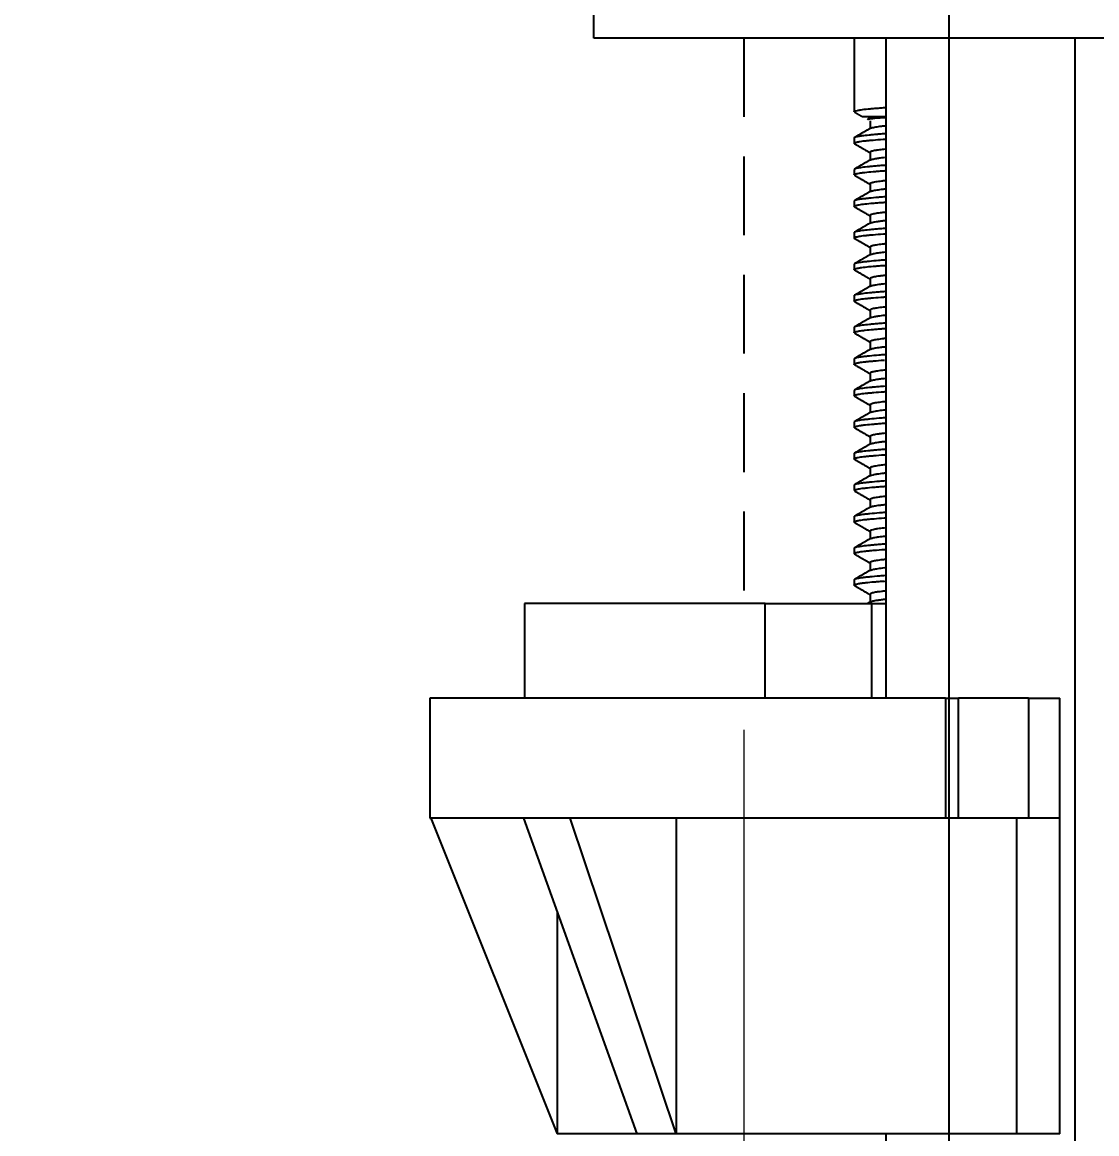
# Model space of a CAD drawing. Extents: x 1425 to 2779, y 0 to 992.
# Drawn here: x 1662.62 to 1696.64, y 324.71 to 359.93 of the extents above; entities that cross this region are included whole.
import ezdxf

# ---------------------------------------------------------------- set-up
doc = ezdxf.new("R2010")
doc.units = 0
doc.header["$LTSCALE"] = 10
doc.header["$MEASUREMENT"] = 0
doc.header["$PDMODE"] = 3
doc.header["$PDSIZE"] = -10
doc.linetypes.add('ACAD_ISO04W100', pattern=[30.5, 24, -3, 0.5, -3])
doc.linetypes.add('HIDDEN', pattern=[0.375, 0.25, -0.125])
doc.layers.get('0').update_dxf_attribs({"linetype": 'CONTINUOUS'})
doc.layers.get('DEFPOINTS').update_dxf_attribs({"linetype": 'CONTINUOUS'})
doc.layers.add('1', color=7, linetype='CONTINUOUS')
doc.layers.add('BODY', color=7, linetype='CONTINUOUS')
doc.styles.add('Daelim Dimension', font='')
doc.styles.get('Daelim Dimension').set_extended_font_data('나눔고딕')
doc.dimstyles.new('DEFAULT', dxfattribs={"dimscale": 2, "dimtxt": 2, "dimasz": 2, "dimexe": 0, "dimexo": 2, "dimgap": 1, "dimtad": 1, "dimdec": 1, "dimzin": 9, "dimdsep": 46, "dimtxsty": 'Daelim Dimension', "dimcen": 0.5, "dimclrd": 252, "dimclre": 252, "dimclrt": 3, "dimadec": 1, "dimazin": 0, "dimtfac": 1, "dimtdec": 1, "dimtix": 1, "dimtmove": 0, "dimatfit": 3, "dimfxl": 1, "dimtolj": 1, "dimtzin": 1, "dimlwd": 9, "dimlwe": 9, "dimarcsym": 0})

# ---------------------------------------------------------------- blocks, each defined once
blk = doc.blocks.new('*D14')
at = {"color": 5, "lineweight": 9, "ltscale": 0.5, "transparency": 16777216}
for p, q in [((1685.462, 337.513), (1685.462, 286.945)), ((1720.462, 337.513), (1720.462, 286.945)), ((1685.462, 286.945), (1590.295, 286.945)), ((1716.462, 286.945), (1689.462, 286.945))]:
    blk.add_line(p, q, dxfattribs=at)
at = {"color": 5, "ltscale": 0.5, "transparency": 16777216}
for points in [[(1689.462, 287.612), (1689.462, 286.278), (1685.462, 286.945)], [(1716.462, 287.612), (1716.462, 286.278), (1720.462, 286.945)]]:
    blk.add_solid(points, dxfattribs=at)
at = {"layer": 'DEFPOINTS', "color": 0, "ltscale": 0.5, "transparency": 16777216}
for p in [(1685.462, 341.513), (1720.462, 341.513), (1685.462, 286.945)]:
    blk.add_point(p, dxfattribs=at)
at = {"color": 7, "lineweight": -3, "ltscale": 0.5, "transparency": 16777216, "insert": (1635.878, 296.93), "char_height": 10, "attachment_point": 5, "style": 'Daelim Dimension'}
blk.add_mtext('\\A1;설치구멍 {\\H1.25x;\\C256;Ø}35', dxfattribs=at)

msp = doc.modelspace()

# ---------------------------------------------------------------- linework, layer by layer
at = {"color": 7, "linetype": 'HIDDEN', "lineweight": -3}
msp.add_line((1685.462, 359.429), (1685.462, 341.513), dxfattribs=at)
at = {"layer": '1', "color": 7, "linetype": 'Continuous', "lineweight": -3}
for p, q in [((1680.712, 359.429), (1680.712, 360.429)), ((1725.212, 359.429), (1680.712, 359.429)), ((1688.962, 359.429), (1688.962, 357.095)), ((1689.962, 359.428), (1689.962, 338.515)), ((1695.962, 291.18), (1695.962, 359.429)), ((1689.462, 356.929), (1689.401, 356.868)), ((1689.462, 356.807), (1689.462, 356.561)), ((1688.962, 356.264), (1688.962, 356.095)), ((1689.462, 355.806), (1689.462, 355.561)), ((1688.962, 355.263), (1688.962, 355.096)), ((1689.462, 354.807), (1689.462, 354.561)), ((1688.962, 354.263), (1688.962, 354.095)), ((1689.462, 353.807), (1689.462, 353.561)), ((1688.962, 353.264), (1688.962, 353.096)), ((1689.462, 352.806), (1689.462, 352.561)), ((1688.962, 352.263), (1688.962, 352.095)), ((1689.462, 351.807), (1689.462, 351.561)), ((1688.962, 351.264), (1688.962, 351.095)), ((1689.462, 350.806), (1689.462, 350.561)), ((1688.962, 350.263), (1688.962, 350.096)), ((1689.462, 349.807), (1689.462, 349.561)), ((1688.962, 349.263), (1688.962, 349.095)), ((1689.462, 348.807), (1689.462, 348.561)), ((1688.962, 348.264), (1688.962, 348.096)), ((1689.462, 347.806), (1689.462, 347.561)), ((1688.962, 347.263), (1688.962, 347.095)), ((1689.462, 346.807), (1689.462, 346.561)), ((1688.962, 346.264), (1688.962, 346.095)), ((1689.462, 345.806), (1689.462, 345.561)), ((1688.962, 345.263), (1688.962, 345.096)), ((1689.462, 344.807), (1689.462, 344.561)), ((1688.962, 344.263), (1688.962, 344.095)), ((1689.462, 343.806), (1689.462, 343.561)), ((1688.962, 343.264), (1688.962, 343.096)), ((1689.462, 342.807), (1689.462, 342.561)), ((1688.962, 342.263), (1688.962, 342.095)), ((1689.462, 341.807), (1689.462, 341.561)), ((1678.52, 341.513), (1678.52, 338.513)), ((1686.143, 341.513), (1678.52, 341.513)), ((1686.143, 341.513), (1689.52, 341.513)), ((1686.143, 338.513), (1686.143, 341.513)), ((1689.52, 341.513), (1689.962, 341.513)), ((1689.52, 338.513), (1689.52, 341.513)), ((1675.52, 338.513), (1675.52, 334.713)), ((1691.853, 338.513), (1675.52, 338.513)), ((1691.853, 338.513), (1692.259, 338.513)), ((1691.853, 338.513), (1691.853, 334.713)), ((1694.475, 338.513), (1692.259, 338.513)), ((1692.259, 334.713), (1692.259, 338.513)), ((1694.475, 338.513), (1695.475, 338.513)), ((1694.475, 338.513), (1694.475, 334.713)), ((1695.475, 334.713), (1695.475, 338.513)), ((1675.52, 334.713), (1675.559, 334.713)), ((1675.559, 334.713), (1679.554, 324.713)), ((1678.49, 334.713), (1675.559, 334.713)), ((1678.489, 334.712), (1682.073, 324.713)), ((1679.97, 334.713), (1678.507, 334.713)), ((1683.323, 324.713), (1679.97, 334.713)), ((1691.853, 334.713), (1679.97, 334.713)), ((1683.323, 334.713), (1683.323, 324.713)), ((1692.259, 334.713), (1691.853, 334.713)), ((1694.475, 334.713), (1692.259, 334.713)), ((1694.095, 334.713), (1694.095, 324.713)), ((1695.475, 334.713), (1694.475, 334.713)), ((1695.475, 324.713), (1695.475, 334.713)), ((1679.554, 331.741), (1679.554, 324.713)), ((1682.073, 324.713), (1679.554, 324.713)), ((1683.323, 324.713), (1682.073, 324.713)), ((1694.095, 324.713), (1683.323, 324.713)), ((1689.962, 324.713), (1689.962, 292.325)), ((1695.475, 324.713), (1694.095, 324.713))]:
    msp.add_line(p, q, dxfattribs=at)
msp.add_ellipse((1701.713, 269.628), major_axis=(-23.335, 65.043), ratio=0.182607, start_param=6.272458, end_param=6.273829, dxfattribs=at)
for points, knots in [([(1688.962, 357.095), (1688.962, 357.095), (1688.962, 357.096), (1688.964, 357.101), (1688.968, 357.106), (1688.991, 357.119), (1689.02, 357.129), (1689.073, 357.14), (1689.084, 357.142), (1689.109, 357.147), (1689.122, 357.149), (1689.163, 357.156), (1689.193, 357.16), (1689.294, 357.173), (1689.373, 357.181), (1689.487, 357.192), (1689.51, 357.194), (1689.559, 357.198), (1689.584, 357.2), (1689.66, 357.206), (1689.713, 357.21), (1689.822, 357.219), (1689.877, 357.223), (1689.934, 357.227)], [0, 0, 0, 0, 0.017817, 0.017817, 0.116539, 0.116539, 0.313983, 0.313983, 0.363343, 0.363343, 0.412704, 0.412704, 0.511426, 0.511426, 0.708869, 0.708869, 0.75823, 0.75823, 0.807591, 0.807591, 0.906313, 0.906313, 1, 1, 1, 1]), ([(1689.949, 356.929), (1689.947, 356.929), (1689.946, 356.929), (1689.908, 356.929), (1689.874, 356.929), (1689.823, 356.929), (1689.807, 356.929), (1689.774, 356.929), (1689.758, 356.929), (1689.681, 356.929), (1689.624, 356.929), (1689.522, 356.929), (1689.476, 356.929), (1689.416, 356.929), (1689.397, 356.929), (1689.362, 356.929), (1689.347, 356.929), (1689.304, 356.929), (1689.282, 356.929), (1689.25, 356.929), (1689.24, 356.929), (1689.236, 356.929), (1689.235, 356.929), (1689.235, 356.929), (1689.235, 356.929), (1689.236, 356.929)], [0, 0, 0, 0, 0.003704, 0.003704, 0.081676, 0.081676, 0.120662, 0.120662, 0.159648, 0.159648, 0.315593, 0.315593, 0.471538, 0.471538, 0.54951, 0.54951, 0.627482, 0.627482, 0.783427, 0.783427, 0.939372, 0.939372, 0.978358, 0.978358, 1, 1, 1, 1]), ([(1689.384, 356.851), (1689.387, 356.854), (1689.395, 356.858), (1689.416, 356.864), (1689.429, 356.867), (1689.452, 356.871), (1689.461, 356.873), (1689.48, 356.876), (1689.49, 356.877), (1689.544, 356.885), (1689.598, 356.89), (1689.694, 356.899), (1689.729, 356.902), (1689.786, 356.906), (1689.805, 356.907), (1689.845, 356.91), (1689.866, 356.911), (1689.909, 356.914), (1689.931, 356.915), (1689.954, 356.917)], [0, 0, 0, 0, 0.154241, 0.154241, 0.284397, 0.284397, 0.349476, 0.349476, 0.414554, 0.414554, 0.674868, 0.674868, 0.805025, 0.805025, 0.870103, 0.870103, 0.935182, 0.935182, 1, 1, 1, 1]), ([(1689.931, 356.395), (1689.917, 356.394), (1689.902, 356.393), (1689.83, 356.388), (1689.774, 356.384), (1689.706, 356.378), (1689.693, 356.377), (1689.667, 356.375), (1689.628, 356.371), (1689.59, 356.368), (1689.517, 356.361), (1689.472, 356.357), (1689.343, 356.343), (1689.268, 356.335), (1689.188, 356.324), (1689.173, 356.322), (1689.144, 356.318), (1689.131, 356.316), (1689.092, 356.309), (1689.07, 356.305), (1689.012, 356.293), (1688.986, 356.285), (1688.969, 356.275), (1688.966, 356.273), (1688.963, 356.268), (1688.962, 356.266), (1688.962, 356.264), (1688.962, 356.264), (1688.962, 356.263)], [0, 0, 0, 0, 0.024069, 0.024069, 0.121118, 0.121118, 0.145381, 0.145381, 0.169643, 0.218168, 0.218168, 0.315218, 0.315218, 0.509318, 0.509318, 0.557843, 0.557843, 0.606368, 0.606368, 0.703418, 0.703418, 0.897518, 0.897518, 0.946042, 0.946042, 0.994567, 0.994567, 1, 1, 1, 1]), ([(1689.474, 356.568), (1689.481, 356.572), (1689.49, 356.576), (1689.508, 356.582), (1689.515, 356.584), (1689.53, 356.589), (1689.538, 356.591), (1689.582, 356.601), (1689.628, 356.61), (1689.712, 356.623), (1689.758, 356.629), (1689.809, 356.636), (1689.845, 356.641), (1689.864, 356.643), (1689.916, 356.649), (1689.95, 356.653), (1689.986, 356.657)], [0, 0, 0, 0, 0.143689, 0.143689, 0.216703, 0.216703, 0.289717, 0.289717, 0.581774, 0.581774, 0.727802, 0.800816, 0.800816, 0.873831, 0.873831, 1, 1, 1, 1]), ([(1688.976, 356.08), (1688.975, 356.08), (1688.974, 356.081), (1688.966, 356.086), (1688.962, 356.09), (1688.961, 356.103), (1688.974, 356.111), (1689.011, 356.125), (1689.027, 356.129), (1689.056, 356.136), (1689.066, 356.138), (1689.088, 356.143), (1689.1, 356.145), (1689.163, 356.156), (1689.225, 356.165), (1689.336, 356.177), (1689.376, 356.181), (1689.44, 356.187), (1689.463, 356.189), (1689.508, 356.194), (1689.532, 356.196), (1689.652, 356.206), (1689.758, 356.214), (1689.892, 356.224), (1689.91, 356.225), (1689.929, 356.227)], [0, 0, 0, 0, 0.011872, 0.011872, 0.099163, 0.099163, 0.273744, 0.273744, 0.361034, 0.361034, 0.404679, 0.404679, 0.448325, 0.448325, 0.622905, 0.622905, 0.710196, 0.710196, 0.753841, 0.753841, 0.797486, 0.797486, 0.972067, 0.972067, 1, 1, 1, 1]), ([(1689.937, 355.907), (1689.873, 355.9), (1689.815, 355.893), (1689.731, 355.882), (1689.701, 355.878), (1689.659, 355.872), (1689.646, 355.869), (1689.621, 355.865), (1689.609, 355.863), (1689.554, 355.852), (1689.52, 355.843), (1689.486, 355.829), (1689.477, 355.825), (1689.468, 355.818), (1689.466, 355.815), (1689.463, 355.811), (1689.462, 355.809), (1689.462, 355.806), (1689.462, 355.806), (1689.462, 355.806)], [0, 0, 0, 0, 0.208334, 0.208334, 0.338542, 0.338542, 0.403646, 0.403646, 0.468751, 0.468751, 0.729168, 0.729168, 0.859376, 0.859376, 0.924481, 0.924481, 0.989585, 0.989585, 1, 1, 1, 1]), ([(1689.931, 355.395), (1689.917, 355.394), (1689.903, 355.393), (1689.832, 355.388), (1689.776, 355.384), (1689.67, 355.375), (1689.619, 355.37), (1689.546, 355.364), (1689.522, 355.361), (1689.476, 355.357), (1689.453, 355.355), (1689.344, 355.344), (1689.269, 355.335), (1689.143, 355.318), (1689.091, 355.31), (1689.012, 355.293), (1688.986, 355.285), (1688.966, 355.273), (1688.962, 355.269), (1688.962, 355.264), (1688.962, 355.264), (1688.962, 355.264)], [0, 0, 0, 0, 0.022515, 0.022515, 0.119565, 0.119565, 0.216615, 0.216615, 0.26514, 0.26514, 0.313665, 0.313665, 0.507764, 0.507764, 0.701864, 0.701864, 0.895964, 0.895964, 0.993014, 0.993014, 1, 1, 1, 1]), ([(1689.477, 355.57), (1689.478, 355.57), (1689.479, 355.57), (1689.483, 355.573), (1689.488, 355.575), (1689.515, 355.585), (1689.547, 355.594), (1689.612, 355.606), (1689.636, 355.611), (1689.676, 355.617), (1689.691, 355.619), (1689.72, 355.624), (1689.735, 355.626), (1689.805, 355.636), (1689.865, 355.643), (1689.932, 355.651)], [0, 0, 0, 0, 0.014672, 0.014672, 0.094391, 0.094391, 0.413268, 0.413268, 0.572706, 0.572706, 0.652425, 0.652425, 0.732144, 0.732144, 1, 1, 1, 1]), ([(1688.962, 355.094), (1688.962, 355.098), (1688.965, 355.103), (1688.973, 355.108), (1688.974, 355.11), (1688.978, 355.112), (1688.981, 355.113), (1688.988, 355.116), (1688.993, 355.119), (1689.025, 355.13), (1689.063, 355.139), (1689.139, 355.152), (1689.167, 355.156), (1689.214, 355.163), (1689.23, 355.165), (1689.265, 355.169), (1689.283, 355.171), (1689.376, 355.182), (1689.462, 355.19), (1689.606, 355.202), (1689.656, 355.206), (1689.736, 355.212), (1689.764, 355.214), (1689.82, 355.219), (1689.848, 355.221), (1689.899, 355.224), (1689.921, 355.226), (1689.943, 355.228)], [0, 0, 0, 0, 0.096451, 0.096451, 0.120563, 0.120563, 0.144676, 0.144676, 0.192901, 0.192901, 0.385802, 0.385802, 0.482253, 0.482253, 0.530478, 0.530478, 0.578704, 0.578704, 0.771605, 0.771605, 0.868056, 0.868056, 0.916281, 0.916281, 0.964506, 0.964506, 1, 1, 1, 1]), ([(1689.938, 354.907), (1689.919, 354.905), (1689.899, 354.903), (1689.862, 354.899), (1689.843, 354.896), (1689.754, 354.886), (1689.693, 354.877), (1689.617, 354.864), (1689.583, 354.858), (1689.554, 354.851), (1689.537, 354.846), (1689.529, 354.844), (1689.491, 354.833), (1689.473, 354.824), (1689.463, 354.812), (1689.462, 354.809), (1689.462, 354.806)], [0, 0, 0, 0, 0.064062, 0.064062, 0.129166, 0.129166, 0.389583, 0.389583, 0.519791, 0.584895, 0.584895, 0.649999, 0.649999, 0.910416, 0.910416, 1, 1, 1, 1]), ([(1689.473, 354.567), (1689.483, 354.574), (1689.499, 354.58), (1689.529, 354.588), (1689.537, 354.59), (1689.555, 354.595), (1689.564, 354.597), (1689.595, 354.603), (1689.618, 354.607), (1689.694, 354.62), (1689.755, 354.629), (1689.843, 354.64), (1689.862, 354.642), (1689.9, 354.647), (1689.919, 354.649), (1689.942, 354.652), (1689.945, 354.652), (1689.948, 354.653)], [0, 0, 0, 0, 0.230584, 0.230584, 0.306433, 0.306433, 0.382283, 0.382283, 0.533981, 0.533981, 0.837379, 0.837379, 0.913229, 0.913229, 0.989078, 0.989078, 1, 1, 1, 1]), ([(1689.944, 354.396), (1689.927, 354.395), (1689.911, 354.394), (1689.865, 354.39), (1689.836, 354.388), (1689.78, 354.384), (1689.752, 354.382), (1689.618, 354.371), (1689.521, 354.362), (1689.391, 354.348), (1689.351, 354.344), (1689.294, 354.337), (1689.275, 354.335), (1689.24, 354.331), (1689.223, 354.329), (1689.143, 354.318), (1689.092, 354.31), (1689.033, 354.298), (1689.017, 354.294), (1688.997, 354.287), (1688.991, 354.285), (1688.981, 354.281), (1688.976, 354.279), (1688.966, 354.273), (1688.963, 354.269), (1688.962, 354.264), (1688.962, 354.264), (1688.962, 354.264)], [0, 0, 0, 0, 0.027006, 0.027006, 0.075232, 0.075232, 0.123457, 0.123457, 0.316358, 0.316358, 0.412809, 0.412809, 0.461034, 0.461034, 0.50926, 0.50926, 0.702161, 0.702161, 0.798611, 0.798611, 0.846837, 0.846837, 0.895062, 0.895062, 0.991513, 0.991513, 1, 1, 1, 1]), ([(1688.979, 354.078), (1688.976, 354.079), (1688.974, 354.081), (1688.969, 354.084), (1688.966, 354.086), (1688.963, 354.09), (1688.962, 354.092), (1688.962, 354.103), (1688.975, 354.112), (1689.013, 354.126), (1689.029, 354.13), (1689.058, 354.137), (1689.068, 354.139), (1689.09, 354.143), (1689.102, 354.146), (1689.166, 354.157), (1689.229, 354.165), (1689.378, 354.182), (1689.463, 354.19), (1689.585, 354.2), (1689.61, 354.202), (1689.661, 354.206), (1689.687, 354.208), (1689.767, 354.215), (1689.823, 354.219), (1689.897, 354.224), (1689.914, 354.226), (1689.931, 354.227)], [0, 0, 0, 0, 0.025552, 0.025552, 0.068715, 0.068715, 0.111878, 0.111878, 0.28453, 0.28453, 0.370856, 0.370856, 0.414019, 0.414019, 0.457182, 0.457182, 0.629834, 0.629834, 0.802486, 0.802486, 0.845649, 0.845649, 0.888812, 0.888812, 0.975138, 0.975138, 1, 1, 1, 1]), ([(1689.931, 353.906), (1689.918, 353.905), (1689.906, 353.903), (1689.855, 353.898), (1689.819, 353.894), (1689.752, 353.885), (1689.721, 353.881), (1689.634, 353.868), (1689.541, 353.85), (1689.49, 353.832), (1689.472, 353.821), (1689.469, 353.818), (1689.465, 353.814), (1689.463, 353.812), (1689.462, 353.808), (1689.462, 353.807), (1689.462, 353.806)], [0, 0, 0, 0, 0.042016, 0.042016, 0.173317, 0.173317, 0.304619, 0.304619, 0.567223, 0.829827, 0.829827, 0.895478, 0.895478, 0.961129, 0.961129, 1, 1, 1, 1]), ([(1689.473, 353.567), (1689.475, 353.568), (1689.477, 353.57), (1689.483, 353.573), (1689.487, 353.575), (1689.498, 353.579), (1689.504, 353.581), (1689.524, 353.587), (1689.541, 353.591), (1689.597, 353.604), (1689.645, 353.613), (1689.718, 353.623), (1689.734, 353.626), (1689.766, 353.63), (1689.782, 353.632), (1689.834, 353.639), (1689.87, 353.644), (1689.917, 353.649), (1689.925, 353.65), (1689.934, 353.651)], [0, 0, 0, 0, 0.039603, 0.039603, 0.116955, 0.116955, 0.194306, 0.194306, 0.349009, 0.349009, 0.658415, 0.658415, 0.735767, 0.735767, 0.813119, 0.813119, 0.967822, 0.967822, 1, 1, 1, 1]), ([(1689.933, 353.395), (1689.862, 353.39), (1689.794, 353.385), (1689.676, 353.375), (1689.624, 353.371), (1689.526, 353.362), (1689.48, 353.357), (1689.349, 353.344), (1689.274, 353.335), (1689.178, 353.323), (1689.149, 353.318), (1689.11, 353.312), (1689.097, 353.31), (1689.074, 353.306), (1689.064, 353.304), (1689.014, 353.294), (1688.987, 353.286), (1688.967, 353.273), (1688.963, 353.269), (1688.962, 353.265), (1688.962, 353.264), (1688.962, 353.264)], [0, 0, 0, 0, 0.116459, 0.116459, 0.213509, 0.213509, 0.310559, 0.310559, 0.504658, 0.504658, 0.601707, 0.601707, 0.650232, 0.650232, 0.698757, 0.698757, 0.892856, 0.892856, 0.989905, 0.989905, 1, 1, 1, 1]), ([(1688.973, 353.082), (1688.966, 353.086), (1688.962, 353.09), (1688.962, 353.103), (1688.975, 353.112), (1689.004, 353.122), (1689.008, 353.124), (1689.015, 353.126), (1689.027, 353.129), (1689.04, 353.133), (1689.069, 353.139), (1689.091, 353.144), (1689.167, 353.157), (1689.23, 353.165), (1689.324, 353.176), (1689.344, 353.178), (1689.384, 353.182), (1689.447, 353.188), (1689.516, 353.194), (1689.66, 353.206), (1689.767, 353.215), (1689.907, 353.225), (1689.93, 353.227), (1689.954, 353.229)], [0, 0, 0, 0, 0.092179, 0.092179, 0.26676, 0.26676, 0.288582, 0.288582, 0.310405, 0.35405, 0.35405, 0.441341, 0.441341, 0.615922, 0.615922, 0.659567, 0.659567, 0.703212, 0.790503, 0.790503, 0.965084, 0.965084, 1, 1, 1, 1]), ([(1689.955, 352.909), (1689.938, 352.907), (1689.922, 352.905), (1689.886, 352.901), (1689.868, 352.899), (1689.813, 352.893), (1689.779, 352.889), (1689.684, 352.876), (1689.631, 352.867), (1689.577, 352.856), (1689.567, 352.854), (1689.548, 352.849), (1689.539, 352.847), (1689.515, 352.84), (1689.502, 352.836), (1689.472, 352.823), (1689.462, 352.814), (1689.462, 352.806)], [0, 0, 0, 0, 0.051742, 0.051742, 0.115779, 0.115779, 0.243853, 0.243853, 0.500002, 0.500002, 0.564039, 0.564039, 0.628076, 0.628076, 0.75615, 0.75615, 1, 1, 1, 1]), ([(1689.475, 352.568), (1689.481, 352.572), (1689.49, 352.576), (1689.513, 352.584), (1689.528, 352.588), (1689.554, 352.594), (1689.563, 352.597), (1689.583, 352.601), (1689.594, 352.603), (1689.652, 352.614), (1689.752, 352.629), (1689.884, 352.645), (1689.949, 352.653)], [0, 0, 0, 0, 0.142157, 0.142157, 0.295344, 0.295344, 0.371937, 0.371937, 0.44853, 0.44853, 0.754902, 1, 1, 1, 1]), ([(1689.956, 352.397), (1689.937, 352.395), (1689.919, 352.394), (1689.842, 352.389), (1689.785, 352.384), (1689.624, 352.371), (1689.527, 352.362), (1689.418, 352.351), (1689.397, 352.349), (1689.356, 352.344), (1689.336, 352.342), (1689.278, 352.336), (1689.243, 352.331), (1689.147, 352.319), (1689.095, 352.31), (1689.045, 352.3), (1689.036, 352.298), (1689.019, 352.294), (1689.012, 352.292), (1688.991, 352.286), (1688.971, 352.278), (1688.963, 352.269), (1688.962, 352.265), (1688.962, 352.264), (1688.962, 352.264)], [0, 0, 0, 0, 0.029908, 0.029908, 0.125767, 0.125767, 0.317486, 0.317486, 0.365415, 0.365415, 0.413345, 0.413345, 0.509204, 0.509204, 0.700922, 0.700922, 0.748852, 0.748852, 0.796781, 0.796781, 0.89264, 0.988499, 0.988499, 1, 1, 1, 1]), ([(1688.979, 352.078), (1688.968, 352.084), (1688.962, 352.089), (1688.962, 352.097), (1688.963, 352.099), (1688.966, 352.104), (1688.969, 352.106), (1688.979, 352.113), (1688.989, 352.117), (1689.028, 352.131), (1689.066, 352.139), (1689.131, 352.15), (1689.144, 352.153), (1689.166, 352.156), (1689.173, 352.157), (1689.189, 352.159), (1689.227, 352.165), (1689.271, 352.17), (1689.383, 352.182), (1689.469, 352.19), (1689.59, 352.201), (1689.615, 352.203), (1689.666, 352.207), (1689.693, 352.209), (1689.774, 352.215), (1689.83, 352.219), (1689.903, 352.225), (1689.918, 352.226), (1689.933, 352.227)], [0, 0, 0, 0, 0.114641, 0.114641, 0.157804, 0.157804, 0.200967, 0.200967, 0.287293, 0.287293, 0.459945, 0.459945, 0.503108, 0.503108, 0.524689, 0.524689, 0.546271, 0.632597, 0.632597, 0.805249, 0.805249, 0.848411, 0.848411, 0.891574, 0.891574, 0.9779, 0.9779, 1, 1, 1, 1]), ([(1689.932, 351.906), (1689.888, 351.902), (1689.847, 351.897), (1689.791, 351.89), (1689.774, 351.888), (1689.742, 351.884), (1689.726, 351.882), (1689.681, 351.875), (1689.654, 351.871), (1689.581, 351.858), (1689.542, 351.849), (1689.507, 351.837), (1689.501, 351.835), (1689.49, 351.831), (1689.485, 351.828), (1689.472, 351.821), (1689.467, 351.817), (1689.463, 351.81), (1689.462, 351.808), (1689.462, 351.806)], [0, 0, 0, 0, 0.144957, 0.144957, 0.210608, 0.210608, 0.276259, 0.276259, 0.407561, 0.407561, 0.670165, 0.670165, 0.735816, 0.735816, 0.801467, 0.801467, 0.932769, 0.932769, 1, 1, 1, 1]), ([(1689.475, 351.568), (1689.479, 351.571), (1689.485, 351.574), (1689.498, 351.579), (1689.504, 351.581), (1689.517, 351.585), (1689.524, 351.587), (1689.565, 351.598), (1689.608, 351.606), (1689.687, 351.619), (1689.731, 351.625), (1689.78, 351.632), (1689.815, 351.637), (1689.833, 351.639), (1689.878, 351.644), (1689.906, 351.648), (1689.936, 351.651)], [0, 0, 0, 0, 0.10375, 0.10375, 0.181875, 0.181875, 0.26, 0.26, 0.5725, 0.5725, 0.72875, 0.806875, 0.806875, 0.885, 0.885, 1, 1, 1, 1]), ([(1689.935, 351.395), (1689.865, 351.39), (1689.799, 351.385), (1689.708, 351.378), (1689.682, 351.376), (1689.63, 351.371), (1689.605, 351.369), (1689.531, 351.362), (1689.485, 351.358), (1689.355, 351.345), (1689.279, 351.336), (1689.198, 351.325), (1689.182, 351.323), (1689.152, 351.319), (1689.139, 351.317), (1689.099, 351.31), (1689.076, 351.306), (1689.016, 351.294), (1688.989, 351.286), (1688.971, 351.276), (1688.968, 351.274), (1688.965, 351.271), (1688.964, 351.27), (1688.963, 351.268), (1688.962, 351.266), (1688.962, 351.264), (1688.962, 351.264)], [0, 0, 0, 0, 0.113355, 0.113355, 0.16188, 0.16188, 0.210405, 0.210405, 0.307455, 0.307455, 0.501555, 0.501555, 0.550081, 0.550081, 0.598606, 0.598606, 0.695656, 0.695656, 0.889756, 0.889756, 0.938281, 0.938281, 0.962544, 0.962544, 0.986806, 1, 1, 1, 1]), ([(1688.973, 351.082), (1688.972, 351.082), (1688.972, 351.082), (1688.965, 351.087), (1688.962, 351.091), (1688.963, 351.104), (1688.976, 351.113), (1689.009, 351.124), (1689.016, 351.126), (1689.033, 351.131), (1689.042, 351.133), (1689.071, 351.14), (1689.094, 351.144), (1689.171, 351.157), (1689.235, 351.166), (1689.347, 351.178), (1689.388, 351.182), (1689.442, 351.188), (1689.453, 351.189), (1689.476, 351.191), (1689.51, 351.194), (1689.546, 351.197), (1689.667, 351.207), (1689.774, 351.215), (1689.904, 351.225), (1689.918, 351.226), (1689.932, 351.227)], [0, 0, 0, 0, 0.007769, 0.007769, 0.096046, 0.096046, 0.2726, 0.2726, 0.316738, 0.316738, 0.360876, 0.360876, 0.449153, 0.449153, 0.625707, 0.625707, 0.713983, 0.713983, 0.736053, 0.736053, 0.758122, 0.80226, 0.80226, 0.978814, 0.978814, 1, 1, 1, 1]), ([(1689.94, 350.907), (1689.917, 350.905), (1689.895, 350.902), (1689.799, 350.892), (1689.734, 350.883), (1689.664, 350.872), (1689.651, 350.87), (1689.626, 350.866), (1689.614, 350.864), (1689.58, 350.857), (1689.56, 350.852), (1689.508, 350.839), (1689.485, 350.83), (1689.469, 350.819), (1689.467, 350.816), (1689.463, 350.812), (1689.462, 350.81), (1689.462, 350.807), (1689.462, 350.806), (1689.462, 350.806)], [0, 0, 0, 0, 0.072916, 0.072916, 0.333332, 0.333332, 0.398436, 0.398436, 0.46354, 0.46354, 0.593748, 0.593748, 0.854164, 0.854164, 0.919268, 0.919268, 0.984372, 0.984372, 1, 1, 1, 1]), ([(1689.477, 350.569), (1689.479, 350.571), (1689.482, 350.572), (1689.503, 350.582), (1689.532, 350.59), (1689.592, 350.603), (1689.615, 350.607), (1689.653, 350.613), (1689.667, 350.616), (1689.695, 350.62), (1689.709, 350.622), (1689.786, 350.633), (1689.856, 350.642), (1689.936, 350.651)], [0, 0, 0, 0, 0.053033, 0.053033, 0.368689, 0.368689, 0.526517, 0.526517, 0.605431, 0.605431, 0.684344, 0.684344, 1, 1, 1, 1]), ([(1689.934, 350.395), (1689.866, 350.39), (1689.801, 350.386), (1689.685, 350.376), (1689.633, 350.372), (1689.56, 350.365), (1689.536, 350.363), (1689.489, 350.358), (1689.466, 350.356), (1689.356, 350.345), (1689.28, 350.336), (1689.151, 350.319), (1689.098, 350.311), (1689.052, 350.302), (1689.048, 350.301), (1689.038, 350.298), (1689.025, 350.295), (1689.013, 350.292), (1688.993, 350.286), (1688.971, 350.278), (1688.963, 350.27), (1688.962, 350.265), (1688.962, 350.264), (1688.962, 350.263)], [0, 0, 0, 0, 0.111111, 0.111111, 0.207562, 0.207562, 0.255787, 0.255787, 0.304013, 0.304013, 0.496914, 0.496914, 0.689816, 0.689816, 0.713928, 0.713928, 0.738041, 0.786266, 0.786266, 0.882717, 0.979168, 0.979168, 1, 1, 1, 1]), ([(1688.962, 350.094), (1688.962, 350.095), (1688.962, 350.095), (1688.963, 350.1), (1688.966, 350.104), (1688.976, 350.111), (1688.981, 350.113), (1688.991, 350.118), (1688.997, 350.12), (1689.03, 350.131), (1689.069, 350.14), (1689.147, 350.153), (1689.175, 350.157), (1689.223, 350.164), (1689.24, 350.166), (1689.275, 350.17), (1689.294, 350.172), (1689.388, 350.183), (1689.475, 350.191), (1689.62, 350.203), (1689.671, 350.207), (1689.752, 350.213), (1689.78, 350.216), (1689.822, 350.219), (1689.836, 350.22), (1689.865, 350.222), (1689.88, 350.223), (1689.911, 350.225), (1689.928, 350.227), (1689.946, 350.228)], [0, 0, 0, 0, 0.007717, 0.007717, 0.104167, 0.104167, 0.152393, 0.152393, 0.200618, 0.200618, 0.393519, 0.393519, 0.489969, 0.489969, 0.538195, 0.538195, 0.58642, 0.58642, 0.779321, 0.779321, 0.875772, 0.875772, 0.923997, 0.923997, 0.948109, 0.948109, 0.972222, 0.972222, 1, 1, 1, 1]), ([(1689.941, 349.907), (1689.903, 349.903), (1689.866, 349.899), (1689.796, 349.891), (1689.762, 349.887), (1689.67, 349.874), (1689.619, 349.865), (1689.557, 349.852), (1689.539, 349.847), (1689.516, 349.84), (1689.509, 349.838), (1689.497, 349.834), (1689.492, 349.831), (1689.47, 349.821), (1689.462, 349.813), (1689.462, 349.806)], [0, 0, 0, 0, 0.123958, 0.123958, 0.254165, 0.254165, 0.514581, 0.514581, 0.644789, 0.644789, 0.709893, 0.709893, 0.774996, 0.774996, 1, 1, 1, 1]), ([(1689.936, 349.395), (1689.928, 349.395), (1689.92, 349.394), (1689.882, 349.392), (1689.853, 349.389), (1689.796, 349.385), (1689.768, 349.383), (1689.633, 349.372), (1689.535, 349.363), (1689.404, 349.35), (1689.362, 349.345), (1689.305, 349.339), (1689.286, 349.336), (1689.259, 349.333), (1689.251, 349.332), (1689.234, 349.33), (1689.225, 349.329), (1689.152, 349.319), (1689.099, 349.311), (1689.039, 349.299), (1689.021, 349.295), (1689, 349.289), (1688.994, 349.287), (1688.983, 349.283), (1688.979, 349.28), (1688.968, 349.274), (1688.963, 349.27), (1688.962, 349.265), (1688.962, 349.264), (1688.962, 349.264)], [0, 0, 0, 0, 0.013199, 0.013199, 0.061724, 0.061724, 0.110248, 0.110248, 0.304347, 0.304347, 0.401397, 0.401397, 0.449921, 0.449921, 0.474184, 0.474184, 0.498446, 0.498446, 0.692545, 0.692545, 0.789594, 0.789594, 0.838119, 0.838119, 0.886644, 0.886644, 0.983693, 0.983693, 1, 1, 1, 1]), ([(1689.474, 349.568), (1689.482, 349.573), (1689.494, 349.578), (1689.516, 349.585), (1689.524, 349.587), (1689.54, 349.591), (1689.548, 349.593), (1689.577, 349.6), (1689.598, 349.604), (1689.67, 349.617), (1689.728, 349.625), (1689.813, 349.636), (1689.831, 349.639), (1689.867, 349.643), (1689.886, 349.645), (1689.919, 349.649), (1689.932, 349.651), (1689.945, 349.652)], [0, 0, 0, 0, 0.183825, 0.183825, 0.260418, 0.260418, 0.337011, 0.337011, 0.490197, 0.490197, 0.79657, 0.79657, 0.873163, 0.873163, 0.949756, 0.949756, 1, 1, 1, 1]), ([(1688.974, 349.081), (1688.973, 349.082), (1688.972, 349.082), (1688.967, 349.085), (1688.965, 349.087), (1688.962, 349.091), (1688.962, 349.094), (1688.963, 349.104), (1688.977, 349.113), (1689.017, 349.127), (1689.034, 349.131), (1689.064, 349.138), (1689.074, 349.14), (1689.097, 349.145), (1689.11, 349.147), (1689.175, 349.158), (1689.239, 349.166), (1689.352, 349.179), (1689.393, 349.183), (1689.458, 349.189), (1689.48, 349.191), (1689.527, 349.195), (1689.551, 349.197), (1689.674, 349.208), (1689.781, 349.216), (1689.906, 349.225), (1689.914, 349.226), (1689.923, 349.226)], [0, 0, 0, 0, 0.016245, 0.016245, 0.060383, 0.060383, 0.104521, 0.104521, 0.281075, 0.281075, 0.369351, 0.369351, 0.41349, 0.41349, 0.457628, 0.457628, 0.634181, 0.634181, 0.722458, 0.722458, 0.766596, 0.766596, 0.810735, 0.810735, 0.987288, 0.987288, 1, 1, 1, 1]), ([(1689.933, 348.906), (1689.882, 348.901), (1689.835, 348.896), (1689.758, 348.886), (1689.726, 348.882), (1689.683, 348.875), (1689.669, 348.873), (1689.642, 348.869), (1689.63, 348.867), (1689.57, 348.855), (1689.534, 348.847), (1689.495, 348.833), (1689.484, 348.828), (1689.473, 348.822), (1689.47, 348.819), (1689.466, 348.815), (1689.464, 348.813), (1689.462, 348.809), (1689.462, 348.807), (1689.462, 348.806)], [0, 0, 0, 0, 0.168066, 0.168066, 0.299367, 0.299367, 0.365018, 0.365018, 0.430669, 0.430669, 0.693272, 0.693272, 0.824574, 0.824574, 0.890225, 0.890225, 0.955875, 0.955875, 1, 1, 1, 1]), ([(1689.48, 348.571), (1689.481, 348.572), (1689.483, 348.573), (1689.489, 348.575), (1689.494, 348.578), (1689.512, 348.584), (1689.527, 348.588), (1689.578, 348.6), (1689.623, 348.609), (1689.693, 348.62), (1689.708, 348.622), (1689.738, 348.626), (1689.754, 348.629), (1689.804, 348.635), (1689.839, 348.64), (1689.894, 348.646), (1689.912, 348.648), (1689.93, 348.65)], [0, 0, 0, 0, 0.029299, 0.029299, 0.110679, 0.110679, 0.273439, 0.273439, 0.598959, 0.598959, 0.680339, 0.680339, 0.761719, 0.761719, 0.92448, 0.92448, 1, 1, 1, 1]), ([(1689.925, 348.395), (1689.862, 348.39), (1689.803, 348.386), (1689.691, 348.377), (1689.639, 348.372), (1689.577, 348.367), (1689.565, 348.365), (1689.541, 348.363), (1689.505, 348.36), (1689.471, 348.357), (1689.361, 348.345), (1689.285, 348.337), (1689.187, 348.324), (1689.157, 348.32), (1689.117, 348.313), (1689.104, 348.311), (1689.081, 348.307), (1689.07, 348.305), (1689.019, 348.295), (1688.991, 348.287), (1688.968, 348.275), (1688.964, 348.27), (1688.962, 348.265), (1688.962, 348.264), (1688.962, 348.263)], [0, 0, 0, 0, 0.102485, 0.102485, 0.199535, 0.199535, 0.223797, 0.223797, 0.24806, 0.296585, 0.296585, 0.490684, 0.490684, 0.587734, 0.587734, 0.636259, 0.636259, 0.684784, 0.684784, 0.878884, 0.878884, 0.975934, 0.975934, 1, 1, 1, 1]), ([(1688.975, 348.08), (1688.966, 348.085), (1688.961, 348.091), (1688.963, 348.105), (1688.978, 348.114), (1689.012, 348.125), (1689.019, 348.127), (1689.036, 348.132), (1689.045, 348.134), (1689.075, 348.141), (1689.098, 348.145), (1689.176, 348.158), (1689.24, 348.167), (1689.336, 348.177), (1689.356, 348.179), (1689.397, 348.183), (1689.46, 348.189), (1689.529, 348.195), (1689.675, 348.208), (1689.783, 348.216), (1689.919, 348.226), (1689.938, 348.227), (1689.957, 348.229)], [0, 0, 0, 0, 0.109115, 0.109115, 0.281767, 0.281767, 0.32493, 0.32493, 0.368093, 0.368093, 0.45442, 0.45442, 0.627072, 0.627072, 0.670235, 0.670235, 0.713398, 0.799724, 0.799724, 0.972376, 0.972376, 1, 1, 1, 1]), ([(1689.95, 347.908), (1689.937, 347.907), (1689.925, 347.905), (1689.894, 347.902), (1689.874, 347.9), (1689.782, 347.889), (1689.718, 347.881), (1689.638, 347.868), (1689.601, 347.862), (1689.571, 347.855), (1689.551, 347.85), (1689.543, 347.848), (1689.502, 347.837), (1689.48, 347.828), (1689.464, 347.814), (1689.462, 347.81), (1689.462, 347.805), (1689.462, 347.805), (1689.462, 347.805)], [0, 0, 0, 0, 0.038421, 0.038421, 0.102457, 0.102457, 0.358602, 0.358602, 0.486674, 0.55071, 0.55071, 0.614747, 0.614747, 0.870892, 0.870892, 0.998964, 0.998964, 1, 1, 1, 1]), ([(1689.473, 347.567), (1689.478, 347.57), (1689.484, 347.573), (1689.512, 347.585), (1689.544, 347.593), (1689.63, 347.61), (1689.734, 347.627), (1689.875, 347.644), (1689.954, 347.653)], [0, 0, 0, 0, 0.110576, 0.110576, 0.411057, 0.411057, 0.711538, 1, 1, 1, 1]), ([(1689.948, 347.396), (1689.938, 347.396), (1689.928, 347.395), (1689.858, 347.39), (1689.802, 347.386), (1689.639, 347.373), (1689.541, 347.364), (1689.431, 347.352), (1689.409, 347.35), (1689.368, 347.346), (1689.347, 347.344), (1689.289, 347.337), (1689.253, 347.333), (1689.155, 347.32), (1689.102, 347.311), (1689.041, 347.299), (1689.023, 347.295), (1689.002, 347.289), (1688.995, 347.287), (1688.984, 347.283), (1688.98, 347.281), (1688.968, 347.275), (1688.964, 347.271), (1688.962, 347.266), (1688.962, 347.265), (1688.962, 347.264)], [0, 0, 0, 0, 0.016204, 0.016204, 0.112654, 0.112654, 0.305555, 0.305555, 0.353781, 0.353781, 0.402006, 0.402006, 0.498457, 0.498457, 0.691358, 0.691358, 0.787809, 0.787809, 0.836034, 0.836034, 0.884259, 0.884259, 0.98071, 0.98071, 1, 1, 1, 1]), ([(1688.975, 347.08), (1688.966, 347.085), (1688.961, 347.091), (1688.963, 347.098), (1688.964, 347.101), (1688.968, 347.105), (1688.971, 347.107), (1688.982, 347.114), (1688.992, 347.118), (1689.033, 347.132), (1689.073, 347.141), (1689.138, 347.152), (1689.152, 347.154), (1689.182, 347.158), (1689.197, 347.16), (1689.246, 347.167), (1689.281, 347.171), (1689.395, 347.183), (1689.482, 347.192), (1689.605, 347.202), (1689.63, 347.204), (1689.682, 347.208), (1689.708, 347.21), (1689.79, 347.216), (1689.846, 347.221), (1689.915, 347.226), (1689.925, 347.226), (1689.936, 347.227)], [0, 0, 0, 0, 0.111732, 0.111732, 0.155377, 0.155377, 0.199023, 0.199023, 0.286313, 0.286313, 0.460894, 0.460894, 0.504539, 0.504539, 0.548184, 0.548184, 0.635475, 0.635475, 0.810056, 0.810056, 0.853701, 0.853701, 0.897346, 0.897346, 0.984637, 0.984637, 1, 1, 1, 1]), ([(1689.927, 346.906), (1689.887, 346.901), (1689.831, 346.895), (1689.78, 346.889), (1689.748, 346.885), (1689.732, 346.882), (1689.656, 346.872), (1689.607, 346.863), (1689.548, 346.85), (1689.523, 346.843), (1689.503, 346.836), (1689.492, 346.831), (1689.487, 346.829), (1689.469, 346.82), (1689.462, 346.813), (1689.462, 346.806)], [0, 0, 0, 0, 0.132415, 0.198622, 0.198622, 0.26483, 0.26483, 0.52966, 0.52966, 0.662075, 0.728282, 0.728282, 0.794489, 0.794489, 1, 1, 1, 1]), ([(1689.48, 346.571), (1689.481, 346.572), (1689.483, 346.572), (1689.488, 346.575), (1689.494, 346.577), (1689.505, 346.581), (1689.512, 346.584), (1689.549, 346.594), (1689.588, 346.602), (1689.664, 346.615), (1689.705, 346.622), (1689.753, 346.628), (1689.785, 346.633), (1689.803, 346.635), (1689.855, 346.642), (1689.893, 346.646), (1689.932, 346.651)], [0, 0, 0, 0, 0.024737, 0.024737, 0.106118, 0.106118, 0.187498, 0.187498, 0.513019, 0.513019, 0.67578, 0.75716, 0.75716, 0.83854, 0.83854, 1, 1, 1, 1]), ([(1688.974, 346.081), (1688.972, 346.082), (1688.964, 346.087), (1688.961, 346.092), (1688.964, 346.105), (1688.979, 346.114), (1689.013, 346.125), (1689.021, 346.128), (1689.038, 346.132), (1689.047, 346.134), (1689.078, 346.141), (1689.101, 346.146), (1689.18, 346.159), (1689.244, 346.167), (1689.359, 346.179), (1689.4, 346.184), (1689.488, 346.192), (1689.535, 346.196), (1689.682, 346.208), (1689.79, 346.216), (1689.916, 346.226), (1689.926, 346.226), (1689.935, 346.227)], [0, 0, 0, 0, 0.020365, 0.108146, 0.108146, 0.283708, 0.283708, 0.327598, 0.327598, 0.371489, 0.371489, 0.459269, 0.459269, 0.634831, 0.634831, 0.722612, 0.722612, 0.810393, 0.810393, 0.985955, 0.985955, 1, 1, 1, 1]), ([(1689.926, 346.395), (1689.866, 346.39), (1689.808, 346.386), (1689.724, 346.379), (1689.697, 346.377), (1689.645, 346.373), (1689.62, 346.37), (1689.545, 346.364), (1689.499, 346.359), (1689.366, 346.346), (1689.289, 346.337), (1689.207, 346.326), (1689.191, 346.324), (1689.161, 346.32), (1689.147, 346.318), (1689.106, 346.312), (1689.083, 346.308), (1689.021, 346.295), (1688.992, 346.287), (1688.973, 346.277), (1688.969, 346.275), (1688.965, 346.271), (1688.963, 346.269), (1688.962, 346.266), (1688.962, 346.265), (1688.962, 346.264)], [0, 0, 0, 0, 0.099999, 0.099999, 0.148827, 0.148827, 0.197655, 0.197655, 0.295311, 0.295311, 0.490623, 0.490623, 0.539451, 0.539451, 0.588278, 0.588278, 0.685934, 0.685934, 0.881246, 0.881246, 0.930074, 0.930074, 0.978902, 0.978902, 1, 1, 1, 1]), ([(1689.95, 345.908), (1689.885, 345.901), (1689.827, 345.895), (1689.709, 345.88), (1689.653, 345.871), (1689.595, 345.86), (1689.584, 345.858), (1689.564, 345.853), (1689.554, 345.851), (1689.528, 345.844), (1689.513, 345.84), (1689.477, 345.826), (1689.464, 345.817), (1689.462, 345.807), (1689.462, 345.806), (1689.462, 345.805)], [0, 0, 0, 0, 0.202869, 0.202869, 0.459016, 0.459016, 0.523053, 0.523053, 0.58709, 0.58709, 0.715164, 0.715164, 0.971312, 0.971312, 1, 1, 1, 1]), ([(1689.473, 345.567), (1689.475, 345.568), (1689.476, 345.569), (1689.493, 345.578), (1689.519, 345.587), (1689.574, 345.599), (1689.596, 345.603), (1689.632, 345.61), (1689.644, 345.612), (1689.671, 345.616), (1689.685, 345.618), (1689.757, 345.629), (1689.825, 345.638), (1689.914, 345.649), (1689.927, 345.65), (1689.94, 345.652)], [0, 0, 0, 0, 0.031859, 0.031859, 0.338233, 0.338233, 0.49142, 0.49142, 0.568013, 0.568013, 0.644606, 0.644606, 0.95098, 0.95098, 1, 1, 1, 1]), ([(1689.937, 345.395), (1689.874, 345.391), (1689.813, 345.386), (1689.646, 345.373), (1689.547, 345.364), (1689.435, 345.353), (1689.413, 345.351), (1689.372, 345.346), (1689.352, 345.344), (1689.293, 345.337), (1689.258, 345.333), (1689.159, 345.32), (1689.105, 345.312), (1689.053, 345.302), (1689.043, 345.3), (1689.026, 345.296), (1689.018, 345.294), (1688.996, 345.287), (1688.974, 345.279), (1688.964, 345.271), (1688.962, 345.266), (1688.962, 345.264), (1688.962, 345.263)], [0, 0, 0, 0, 0.103396, 0.103396, 0.296297, 0.296297, 0.344523, 0.344523, 0.392748, 0.392748, 0.489199, 0.489199, 0.682101, 0.682101, 0.730327, 0.730327, 0.778552, 0.778552, 0.875003, 0.971454, 0.971454, 1, 1, 1, 1]), ([(1688.962, 345.095), (1688.962, 345.095), (1688.962, 345.096), (1688.963, 345.101), (1688.968, 345.105), (1688.977, 345.111), (1688.979, 345.112), (1688.984, 345.114), (1688.991, 345.118), (1689, 345.121), (1689.035, 345.132), (1689.076, 345.141), (1689.155, 345.154), (1689.184, 345.159), (1689.233, 345.165), (1689.25, 345.167), (1689.286, 345.171), (1689.305, 345.174), (1689.401, 345.184), (1689.488, 345.192), (1689.635, 345.204), (1689.687, 345.208), (1689.768, 345.215), (1689.796, 345.217), (1689.853, 345.221), (1689.882, 345.223), (1689.92, 345.226), (1689.929, 345.227), (1689.937, 345.227)], [0, 0, 0, 0, 0.015528, 0.015528, 0.112578, 0.112578, 0.136841, 0.136841, 0.161103, 0.209628, 0.209628, 0.403727, 0.403727, 0.500777, 0.500777, 0.549302, 0.549302, 0.597826, 0.597826, 0.791926, 0.791926, 0.888975, 0.888975, 0.9375, 0.9375, 0.986025, 0.986025, 1, 1, 1, 1]), ([(1689.936, 344.907), (1689.902, 344.903), (1689.869, 344.899), (1689.821, 344.894), (1689.803, 344.892), (1689.769, 344.887), (1689.753, 344.885), (1689.706, 344.879), (1689.677, 344.875), (1689.599, 344.862), (1689.558, 344.853), (1689.519, 344.841), (1689.512, 344.839), (1689.499, 344.834), (1689.493, 344.832), (1689.479, 344.825), (1689.471, 344.821), (1689.464, 344.813), (1689.462, 344.809), (1689.462, 344.805)], [0, 0, 0, 0, 0.110415, 0.110415, 0.175519, 0.175519, 0.240623, 0.240623, 0.370831, 0.370831, 0.631247, 0.631247, 0.696351, 0.696351, 0.761455, 0.761455, 0.891663, 0.891663, 1, 1, 1, 1]), ([(1689.477, 344.57), (1689.483, 344.573), (1689.49, 344.576), (1689.505, 344.581), (1689.511, 344.583), (1689.526, 344.588), (1689.534, 344.59), (1689.56, 344.596), (1689.58, 344.6), (1689.647, 344.613), (1689.702, 344.622), (1689.784, 344.633), (1689.801, 344.635), (1689.836, 344.639), (1689.854, 344.642), (1689.895, 344.647), (1689.918, 344.649), (1689.942, 344.652)], [0, 0, 0, 0, 0.118685, 0.118685, 0.197599, 0.197599, 0.276513, 0.276513, 0.434342, 0.434342, 0.749999, 0.749999, 0.828913, 0.828913, 0.907827, 0.907827, 1, 1, 1, 1]), ([(1689.939, 344.396), (1689.936, 344.395), (1689.933, 344.395), (1689.899, 344.393), (1689.87, 344.391), (1689.813, 344.386), (1689.785, 344.384), (1689.648, 344.373), (1689.549, 344.364), (1689.416, 344.351), (1689.374, 344.347), (1689.316, 344.34), (1689.297, 344.338), (1689.261, 344.333), (1689.243, 344.331), (1689.16, 344.32), (1689.106, 344.312), (1689.044, 344.3), (1689.026, 344.296), (1689.004, 344.29), (1688.998, 344.288), (1688.986, 344.284), (1688.982, 344.282), (1688.969, 344.276), (1688.964, 344.271), (1688.962, 344.266), (1688.962, 344.265), (1688.962, 344.264)], [0, 0, 0, 0, 0.005435, 0.005435, 0.053959, 0.053959, 0.102484, 0.102484, 0.296582, 0.296582, 0.393632, 0.393632, 0.442156, 0.442156, 0.490681, 0.490681, 0.68478, 0.68478, 0.781829, 0.781829, 0.830354, 0.830354, 0.878878, 0.878878, 0.975927, 0.975927, 1, 1, 1, 1]), ([(1688.972, 344.082), (1688.971, 344.083), (1688.97, 344.083), (1688.966, 344.086), (1688.964, 344.088), (1688.962, 344.093), (1688.962, 344.095), (1688.965, 344.106), (1688.98, 344.115), (1689.022, 344.128), (1689.039, 344.133), (1689.07, 344.139), (1689.081, 344.142), (1689.098, 344.145), (1689.105, 344.146), (1689.117, 344.148), (1689.124, 344.149), (1689.184, 344.159), (1689.249, 344.168), (1689.364, 344.18), (1689.405, 344.184), (1689.471, 344.19), (1689.493, 344.192), (1689.54, 344.196), (1689.565, 344.198), (1689.689, 344.209), (1689.797, 344.217), (1689.918, 344.226), (1689.922, 344.226), (1689.926, 344.226)], [0, 0, 0, 0, 0.017757, 0.017757, 0.062146, 0.062146, 0.106535, 0.106535, 0.284092, 0.284092, 0.37287, 0.37287, 0.417259, 0.417259, 0.439454, 0.439454, 0.461648, 0.461648, 0.639205, 0.639205, 0.727983, 0.727983, 0.772373, 0.772373, 0.816762, 0.816762, 0.994319, 0.994319, 1, 1, 1, 1]), ([(1689.935, 343.907), (1689.926, 343.906), (1689.916, 343.905), (1689.829, 343.895), (1689.761, 343.887), (1689.688, 343.876), (1689.674, 343.874), (1689.647, 343.87), (1689.634, 343.867), (1689.598, 343.861), (1689.577, 343.856), (1689.521, 343.843), (1689.494, 343.834), (1689.475, 343.822), (1689.471, 343.82), (1689.466, 343.816), (1689.464, 343.813), (1689.463, 343.809), (1689.462, 343.808), (1689.462, 343.806)], [0, 0, 0, 0, 0.031513, 0.031513, 0.294119, 0.294119, 0.35977, 0.35977, 0.425422, 0.425422, 0.556725, 0.556725, 0.819331, 0.819331, 0.884982, 0.884982, 0.950634, 0.950634, 1, 1, 1, 1]), ([(1689.928, 343.395), (1689.87, 343.391), (1689.815, 343.387), (1689.707, 343.378), (1689.655, 343.374), (1689.579, 343.367), (1689.555, 343.365), (1689.507, 343.36), (1689.484, 343.358), (1689.373, 343.347), (1689.295, 343.338), (1689.196, 343.325), (1689.166, 343.321), (1689.125, 343.315), (1689.112, 343.312), (1689.088, 343.308), (1689.076, 343.306), (1689.024, 343.296), (1688.994, 343.288), (1688.97, 343.276), (1688.965, 343.272), (1688.962, 343.266), (1688.962, 343.265), (1688.962, 343.263)], [0, 0, 0, 0, 0.09472, 0.09472, 0.19177, 0.19177, 0.240295, 0.240295, 0.28882, 0.28882, 0.482919, 0.482919, 0.579968, 0.579968, 0.628493, 0.628493, 0.677018, 0.677018, 0.871117, 0.871117, 0.968167, 0.968167, 1, 1, 1, 1]), ([(1689.476, 343.569), (1689.477, 343.569), (1689.477, 343.57), (1689.481, 343.572), (1689.486, 343.574), (1689.501, 343.58), (1689.514, 343.584), (1689.561, 343.597), (1689.603, 343.605), (1689.669, 343.616), (1689.683, 343.618), (1689.712, 343.623), (1689.728, 343.625), (1689.775, 343.631), (1689.809, 343.636), (1689.871, 343.644), (1689.898, 343.647), (1689.927, 343.65)], [0, 0, 0, 0, 0.008293, 0.008293, 0.088013, 0.088013, 0.247451, 0.247451, 0.566328, 0.566328, 0.646047, 0.646047, 0.725766, 0.725766, 0.885205, 0.885205, 1, 1, 1, 1]), ([(1688.979, 343.078), (1688.966, 343.084), (1688.961, 343.091), (1688.964, 343.102), (1688.968, 343.106), (1688.98, 343.113), (1688.984, 343.115), (1688.995, 343.119), (1689.002, 343.122), (1689.037, 343.133), (1689.12, 343.151), (1689.25, 343.168), (1689.337, 343.177), (1689.347, 343.178), (1689.367, 343.18), (1689.398, 343.183), (1689.473, 343.191), (1689.543, 343.197), (1689.691, 343.209), (1689.799, 343.217), (1689.928, 343.227), (1689.938, 343.227), (1689.949, 343.228)], [0, 0, 0, 0, 0.131148, 0.131148, 0.21653, 0.21653, 0.259221, 0.259221, 0.301913, 0.301913, 0.472678, 0.643443, 0.643443, 0.664788, 0.664788, 0.686134, 0.728825, 0.814208, 0.814208, 0.984973, 0.984973, 1, 1, 1, 1]), ([(1689.944, 342.907), (1689.936, 342.907), (1689.929, 342.906), (1689.901, 342.903), (1689.882, 342.901), (1689.825, 342.894), (1689.791, 342.89), (1689.694, 342.878), (1689.64, 342.869), (1689.585, 342.858), (1689.574, 342.856), (1689.555, 342.851), (1689.546, 342.849), (1689.521, 342.842), (1689.507, 342.837), (1689.473, 342.824), (1689.462, 342.815), (1689.462, 342.806), (1689.462, 342.806), (1689.462, 342.805)], [0, 0, 0, 0, 0.025309, 0.025309, 0.089875, 0.089875, 0.219007, 0.219007, 0.477271, 0.477271, 0.541837, 0.541837, 0.606403, 0.606403, 0.735534, 0.735534, 0.993798, 0.993798, 1, 1, 1, 1]), ([(1689.475, 342.568), (1689.477, 342.57), (1689.48, 342.571), (1689.501, 342.581), (1689.529, 342.589), (1689.609, 342.606), (1689.659, 342.615), (1689.779, 342.632), (1689.849, 342.641), (1689.939, 342.651), (1689.949, 342.653), (1689.958, 342.654)], [0, 0, 0, 0, 0.053397, 0.053397, 0.356795, 0.356795, 0.660194, 0.660194, 0.963592, 0.963592, 1, 1, 1, 1]), ([(1689.951, 342.396), (1689.946, 342.396), (1689.941, 342.396), (1689.875, 342.391), (1689.818, 342.387), (1689.654, 342.374), (1689.555, 342.365), (1689.443, 342.354), (1689.422, 342.352), (1689.38, 342.347), (1689.359, 342.345), (1689.3, 342.338), (1689.264, 342.334), (1689.164, 342.321), (1689.11, 342.313), (1689.046, 342.3), (1689.028, 342.296), (1689.006, 342.29), (1688.999, 342.288), (1688.988, 342.284), (1688.983, 342.282), (1688.97, 342.276), (1688.965, 342.272), (1688.962, 342.266), (1688.962, 342.265), (1688.962, 342.263)], [0, 0, 0, 0, 0.008435, 0.008435, 0.104294, 0.104294, 0.296012, 0.296012, 0.343941, 0.343941, 0.39187, 0.39187, 0.487729, 0.487729, 0.679446, 0.679446, 0.775305, 0.775305, 0.823235, 0.823235, 0.871164, 0.871164, 0.967023, 0.967023, 1, 1, 1, 1]), ([(1688.974, 342.081), (1688.964, 342.086), (1688.961, 342.092), (1688.963, 342.1), (1688.965, 342.102), (1688.969, 342.106), (1688.973, 342.109), (1688.984, 342.115), (1688.996, 342.12), (1689.038, 342.133), (1689.079, 342.142), (1689.146, 342.153), (1689.161, 342.155), (1689.191, 342.16), (1689.207, 342.162), (1689.256, 342.168), (1689.292, 342.172), (1689.407, 342.185), (1689.495, 342.193), (1689.619, 342.203), (1689.645, 342.205), (1689.684, 342.208), (1689.697, 342.209), (1689.724, 342.211), (1689.792, 342.216), (1689.863, 342.222), (1689.924, 342.226), (1689.926, 342.226), (1689.927, 342.227)], [0, 0, 0, 0, 0.114409, 0.114409, 0.158547, 0.158547, 0.202685, 0.202685, 0.290962, 0.290962, 0.467515, 0.467515, 0.511654, 0.511654, 0.555792, 0.555792, 0.644069, 0.644069, 0.820622, 0.820622, 0.864761, 0.864761, 0.88683, 0.88683, 0.908899, 0.997176, 0.997176, 1, 1, 1, 1]), ([(1689.929, 341.906), (1689.891, 341.902), (1689.855, 341.898), (1689.786, 341.89), (1689.753, 341.885), (1689.707, 341.879), (1689.692, 341.877), (1689.665, 341.872), (1689.651, 341.87), (1689.588, 341.859), (1689.548, 341.85), (1689.505, 341.837), (1689.493, 341.832), (1689.479, 341.825), (1689.476, 341.823), (1689.469, 341.819), (1689.467, 341.816), (1689.463, 341.811), (1689.462, 341.808), (1689.462, 341.805)], [0, 0, 0, 0, 0.126049, 0.126049, 0.257351, 0.257351, 0.323002, 0.323002, 0.388653, 0.388653, 0.651257, 0.651257, 0.782559, 0.782559, 0.84821, 0.84821, 0.913861, 0.913861, 1, 1, 1, 1]), ([(1689.475, 341.568), (1689.476, 341.569), (1689.476, 341.569), (1689.481, 341.572), (1689.485, 341.574), (1689.495, 341.578), (1689.501, 341.58), (1689.534, 341.59), (1689.57, 341.599), (1689.641, 341.612), (1689.681, 341.618), (1689.726, 341.625), (1689.757, 341.629), (1689.774, 341.631), (1689.833, 341.639), (1689.879, 341.645), (1689.929, 341.65)], [0, 0, 0, 0, 0.013888, 0.013888, 0.092802, 0.092802, 0.171717, 0.171717, 0.487374, 0.487374, 0.645202, 0.724116, 0.724116, 0.80303, 0.80303, 1, 1, 1, 1])]:
    msp.add_open_spline(points, degree=3, knots=knots, dxfattribs=at)
for points in [[(1688.969, 357.084), (1689.103, 357.006), (1689.237, 356.929)], [(1689.479, 356.571), (1689.222, 356.421), (1688.964, 356.272)], [(1688.968, 356.084), (1689.215, 355.941), (1689.462, 355.798)], [(1689.485, 355.574), (1689.227, 355.425), (1688.97, 355.275)], [(1688.965, 355.086), (1689.214, 354.942), (1689.462, 354.798)], [(1689.48, 354.571), (1689.223, 354.422), (1688.965, 354.273)], [(1688.97, 354.083), (1689.216, 353.941), (1689.462, 353.798)], [(1689.483, 353.573), (1689.225, 353.424), (1688.968, 353.274)], [(1688.964, 353.086), (1689.213, 352.942), (1689.462, 352.798)], [(1689.481, 352.572), (1689.224, 352.423), (1688.967, 352.274)], [(1688.971, 352.083), (1689.216, 351.94), (1689.462, 351.798)], [(1689.481, 351.572), (1689.223, 351.422), (1688.966, 351.273)], [(1688.965, 351.086), (1689.213, 350.942), (1689.462, 350.798)], [(1689.484, 350.573), (1689.227, 350.424), (1688.969, 350.275)], [(1688.97, 350.083), (1689.216, 349.941), (1689.462, 349.798)], [(1689.48, 349.571), (1689.222, 349.422), (1688.965, 349.272)], [(1688.966, 349.086), (1689.214, 348.942), (1689.462, 348.798)], [(1689.485, 348.574), (1689.228, 348.425), (1688.971, 348.276)], [(1688.967, 348.085), (1689.215, 347.941), (1689.462, 347.798)], [(1689.479, 347.571), (1689.222, 347.421), (1688.964, 347.272)], [(1688.967, 347.085), (1689.215, 346.941), (1689.462, 346.798)], [(1689.485, 346.574), (1689.228, 346.425), (1688.97, 346.275)], [(1688.965, 346.086), (1689.214, 345.942), (1689.462, 345.798)], [(1689.48, 345.571), (1689.222, 345.422), (1688.965, 345.273)], [(1688.97, 345.083), (1689.216, 344.941), (1689.462, 344.798)], [(1689.483, 344.573), (1689.226, 344.424), (1688.968, 344.274)], [(1688.965, 344.086), (1689.213, 343.942), (1689.462, 343.798)], [(1689.481, 343.572), (1689.224, 343.423), (1688.967, 343.274)], [(1688.971, 343.083), (1689.216, 342.94), (1689.462, 342.798)], [(1689.481, 342.572), (1689.224, 342.423), (1688.966, 342.273)], [(1688.965, 342.086), (1689.213, 341.942), (1689.462, 341.798)], [(1689.483, 341.573), (1689.432, 341.543), (1689.38, 341.513)]]:
    msp.add_open_spline(points, degree=2, dxfattribs=at)
at = {"layer": 'BODY', "color": 1, "linetype": 'ACAD_ISO04W100', "lineweight": -3}
msp.add_line((1691.962, 369.326), (1691.962, 296.788), dxfattribs=at)

# ---------------------------------------------------------------- dimensions: what is measured, and where the dimension line sits
at = {"color": 5, "lineweight": -3, "ltscale": 0.5}
dim = msp.add_linear_dim(base=(1685.462, 286.945), p1=(1720.462, 341.513), p2=(1685.462, 341.513), text='설치구멍 {\\H1.25x;\\C256;Ø}<>', dimstyle='DEFAULT', override={"dimtxt": 5, "dimclrd": 5, "dimclre": 5, "dimclrt": 7}, dxfattribs=at)
dim.commit()
dim.dimension.update_dxf_attribs({"geometry": '*D14', "text_midpoint": (1635.878, 286.945), "dimtype": 160})

doc.saveas('drawing.dxf')
